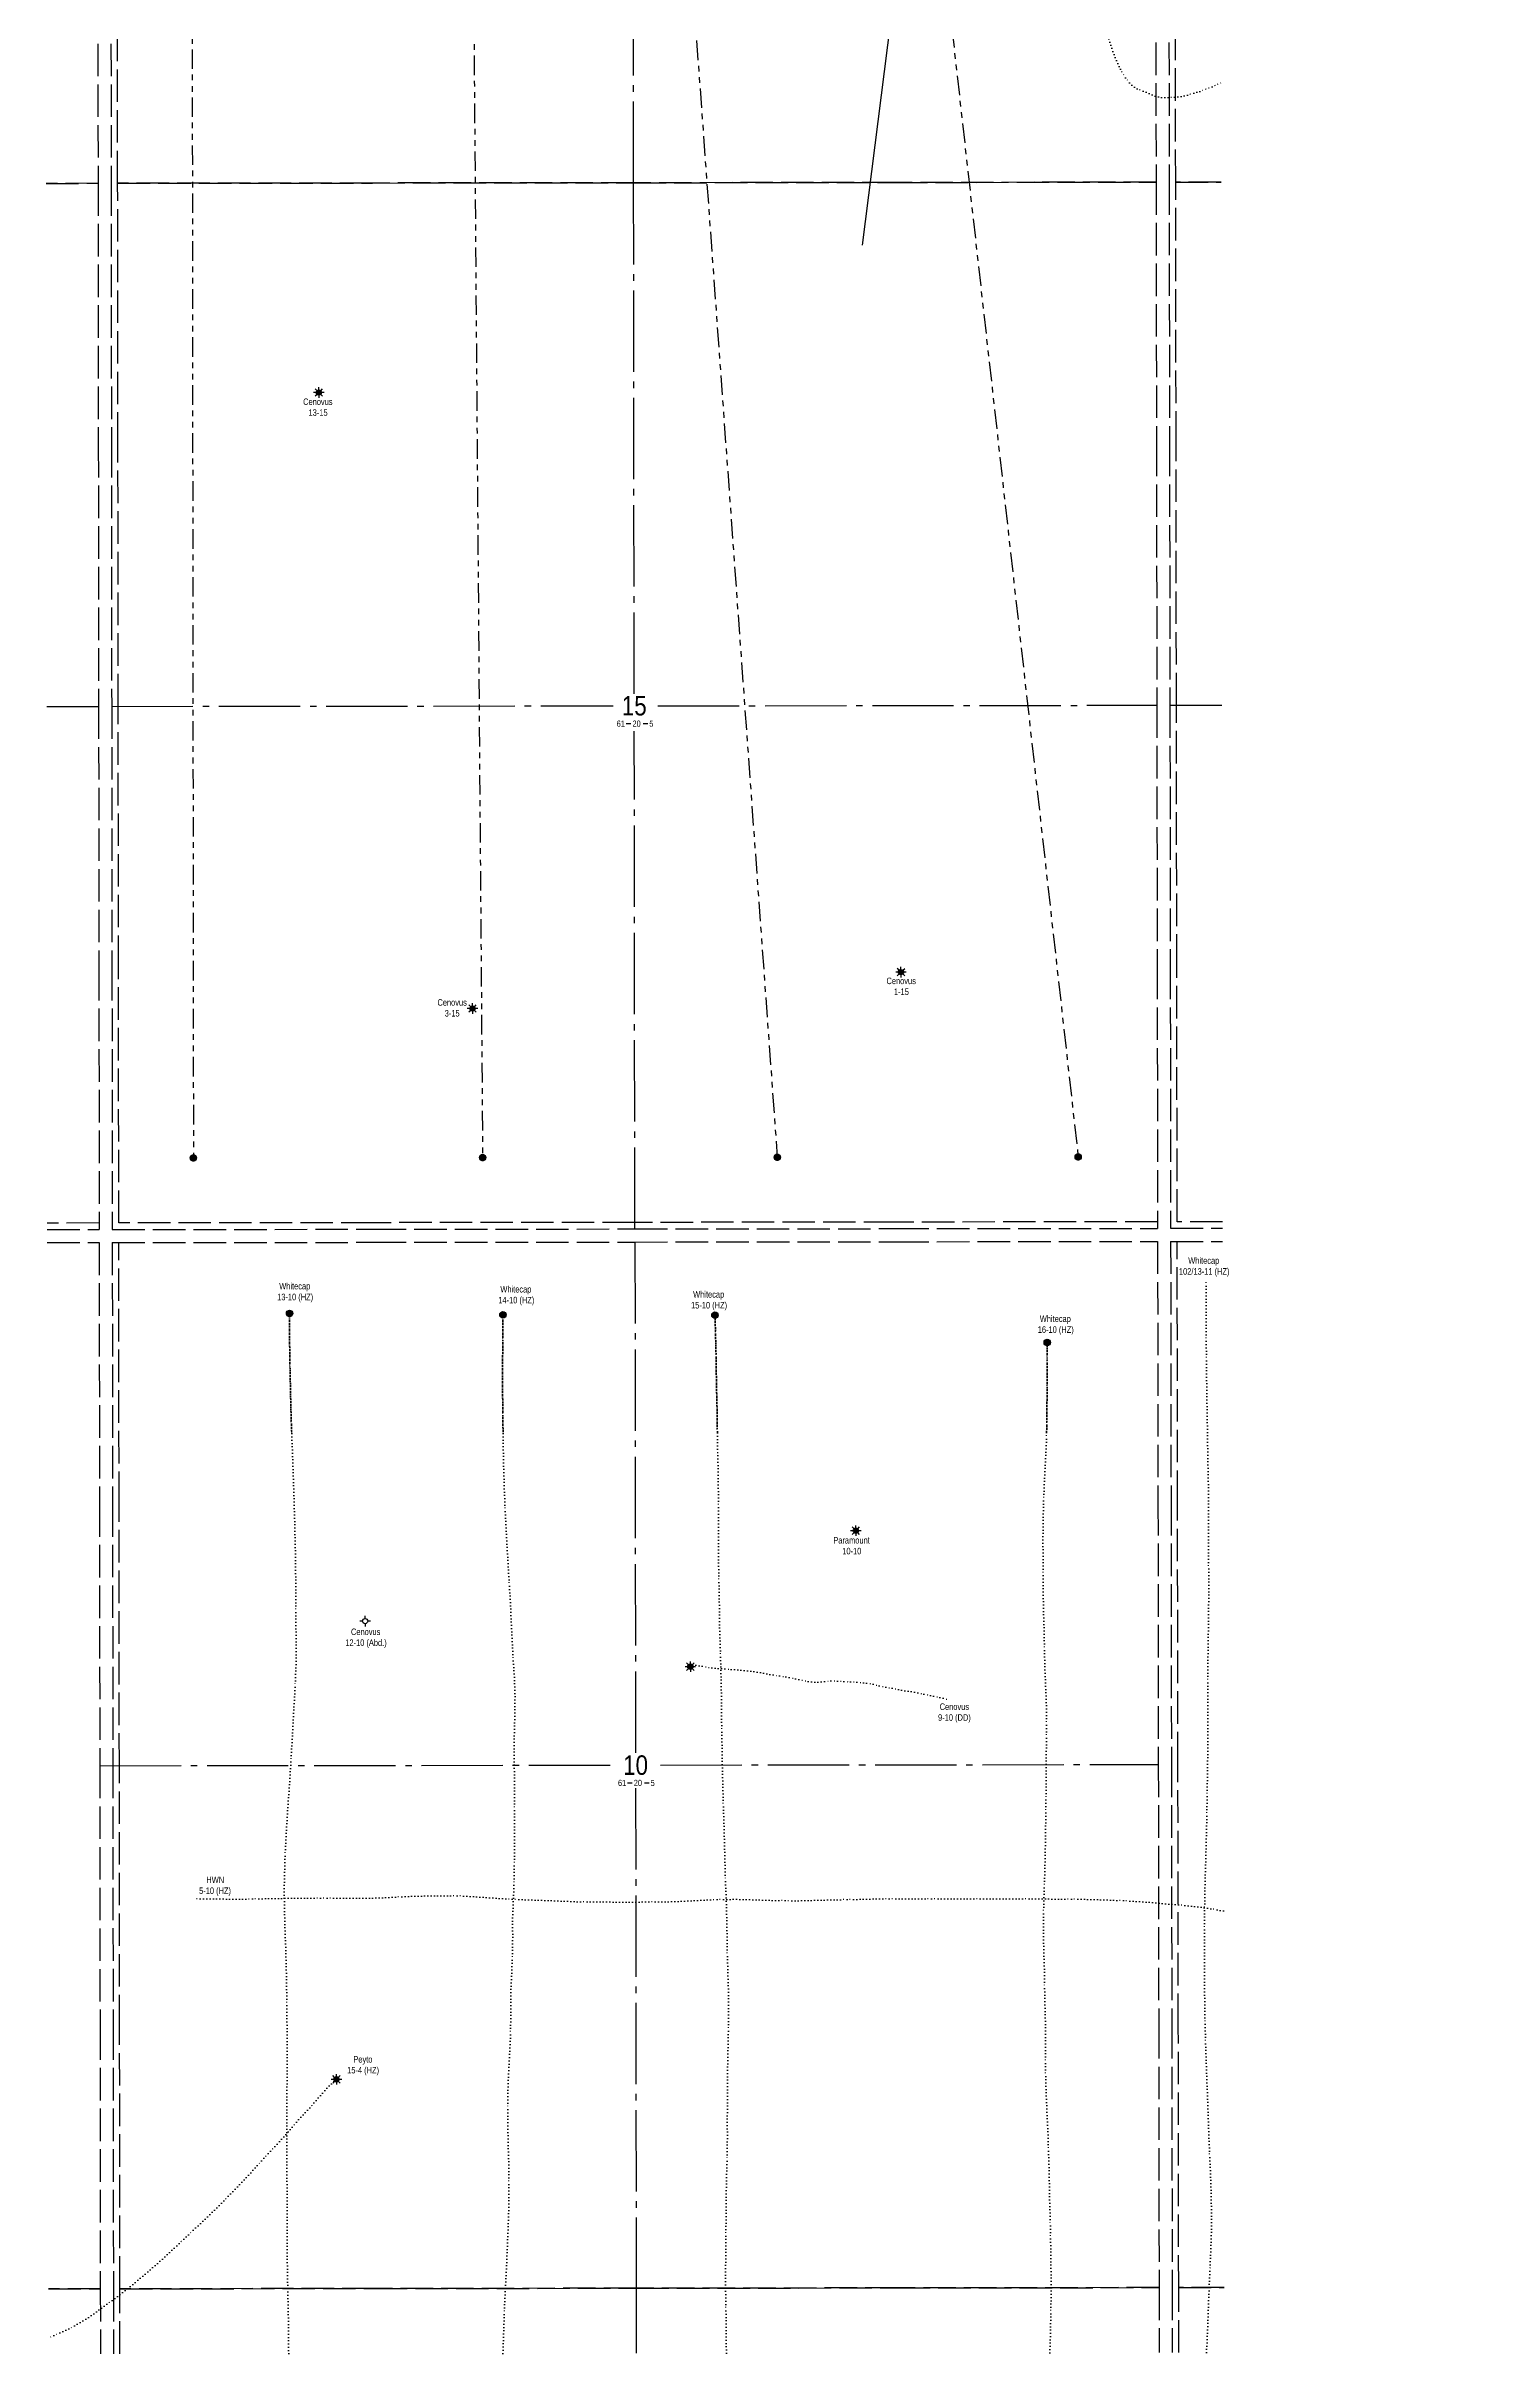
# Model space of a CAD drawing. Extents: x 493830 to 508605, y 6011694 to 6019262.
# Drawn here: x 504705 to 506930, y 6011694 to 6015242 of the extents above; entities that cross this region are included whole.
import ezdxf
from ezdxf.enums import TextEntityAlignment as Align

# ---------------------------------------------------------------- set-up
doc = ezdxf.new("R2010")
doc.units = 0
doc.header["$LTSCALE"] = 5
for name, pattern in [('foc-DOT', [1, 0.2, -0.8]), ('foc-DRILLPATH', [14.75, 6, -1.75, 1.75, -1.75, 1.75, -1.75]), ('foc-QUARTERLINE', [33, 25, -3, 2, -3]), ('foc-UNSURVEYED', [12.5, 10, -2.5])]:
    doc.linetypes.add(name, pattern=pattern)
for name, color, linetype in [('10', 1, 'Continuous'), ('37', 37, 'Continuous'), ('9', 3, 'Continuous'), ('AS-DRILL-T', 8, 'Continuous'), ('DETAIL-HZ-Existing', 8, 'foc-DOT'), ('F-WS-S', 8, 'Continuous'), ('L-MON', 1, 'Continuous'), ('L-SECLBL', 7, 'Continuous'), ('L-SECQ', 8, 'foc-QUARTERLINE'), ('L-USEC', 7, 'foc-UNSURVEYED'), ('P-PDRILLPATH', 12, 'foc-DRILLPATH')]:
    doc.layers.add(name, color=color, linetype=linetype)
doc.styles.add('80L', font='ARIALN.TTF', dxfattribs={"height": 10})
doc.styles.add('SIMPLEX', font='ARIALN.TTF')

# ---------------------------------------------------------------- blocks, each defined once
blk = doc.blocks.new('L-SECLBL')
at = {"layer": '9', "color": 7}
for p, q in [((-5.1, -27.8), (-12.3, -27.8)), ((20.7, -27.8), (13.5, -27.8))]:
    blk.add_line(p, q, dxfattribs=at)
at = {"layer": '10', "color": 2, "style": 'SIMPLEX'}
blk.add_attdef('SEC', text='', height=30, dxfattribs=at).set_placement((0, 0), align=Align.MIDDLE)
at = {"layer": '10', "color": 5, "style": '80L'}
blk.add_attdef('TWP', text='', height=9.5, dxfattribs=at).set_placement((-14.4, -27.4), align=Align.MIDDLE_RIGHT)
blk.add_attdef('RGE', text='', height=9.5, dxfattribs=at).set_placement((3.6, -27.4), align=Align.MIDDLE_CENTER)
blk.add_attdef('MER', text='', height=9.5, dxfattribs=at).set_placement((23.2, -27.4), align=Align.MIDDLE_LEFT)
blk = doc.blocks.new('plbh')
at = {"layer": 'L-MON'}
h = blk.add_hatch(color=255, dxfattribs=at)
h.dxf.hatch_style = 1
edge = h.paths.add_edge_path()
edge.add_arc((0, 0), 1.16, 0, 360)
h = blk.add_hatch(color=256, dxfattribs=at)
h.dxf.hatch_style = 1
h.paths.add_polyline_path([(-0.96, 0, 1), (0.96, 0, 1)])
h.paths.add_polyline_path([(0.91, 0, -1), (-0.91, 0, -1)], flags=16)
h.paths.add_polyline_path([(0.45, 0, -1), (-0.45, 0, -1)], flags=0)
h = blk.add_hatch(color=256, dxfattribs=at)
h.dxf.hatch_style = 1
h.paths.add_polyline_path([(-0.45, 0, 1), (0.45, 0, 1)])
h.paths.add_polyline_path([(0.4, 0, -1), (-0.4, 0, -1)], flags=16)
at = {"layer": 'L-MON', "color": 240}
for radius in [0.96, 0.91, 0.45, 0.4]:
    blk.add_circle((0, 0), radius, dxfattribs=at)
blk = doc.blocks.new('GAS')
h = blk.add_hatch(color=255)
h.dxf.hatch_style = 1
edge = h.paths.add_edge_path()
edge.add_arc((0, 0), 0.9, 0, 360)
for p, q in [((-0.81, 0), (-1.62, 0)), ((-0.57, 0.57), (-1.14, 1.14)), ((0, 0.81), (0, 1.62)), ((0.57, 0.57), (1.14, 1.14)), ((1.62, 0), (0.81, 0)), ((-0.57, -0.57), (-1.14, -1.14)), ((0, -0.81), (0, -1.62)), ((1.14, -1.14), (0.57, -0.57))]:
    blk.add_line(p, q)
blk.add_circle((0, 0), 0.8)
blk = doc.blocks.new('GABD')
for p, q in [((-0.81, 0), (-1.62, 0)), ((0, 0.81), (0, 1.62)), ((1.62, 0), (0.81, 0)), ((0, -0.81), (0, -1.62))]:
    blk.add_line(p, q)
blk.add_circle((0, 0), 0.8)
blk = doc.blocks.new('BH-Existing')
at = {"layer": 'AS-DRILL-T'}
h = blk.add_hatch(color=256, dxfattribs=at)
h.dxf.hatch_style = 1
edge = h.paths.add_edge_path()
edge.add_arc((0, 0), 0.5, 0, 360)
blk.add_circle((0, 0), 0.5, dxfattribs=at)

msp = doc.modelspace()

# ---------------------------------------------------------------- linework, layer by layer
at = {"layer": '37', "color": 7, "linetype": 'Continuous', "flags": 128}
msp.add_lwpolyline([(505959.945, 6014935.379), (506032.734, 6015510.618), (506023.27, 6015729.396), (505950.481, 6015997.481), (505854.726, 6016390.389), (505830.464, 6016507.592), (505852.03, 6016704.278), (505951, 6016857.146), (506070.868, 6016945.729), (506251.513, 6017009.004), (506359.024, 6017082.064), (506447.659, 6017185.834), (506609.001, 6017501.665), (506929.561, 6017901.672)], dxfattribs=at)
at = {"layer": 'DETAIL-HZ-Existing', "flags": 128}
for points in [[(506511.361, 6015185.331), (506511.058, 6015185.181), (506506.241, 6015182.874), (506501.514, 6015180.787), (506496.757, 6015178.74), (506492.23, 6015176.864), (506488.132, 6015175.208), (506483.685, 6015173.531), (506478.037, 6015171.703), (506471.33, 6015169.693), (506464.014, 6015167.542), (506456.327, 6015165.391), (506447.779, 6015163.779), (506434.961, 6015162.59), (506422.301, 6015162.492), (506416.61, 6015163.113), (506411.188, 6015164.545), (506408.937, 6015165.422), (506401.282, 6015168.721), (506398.76, 6015169.807), (506390.906, 6015172.856), (506388.745, 6015173.603), (506386.664, 6015174.29), (506384.693, 6015175.057), (506382.801, 6015176.004), (506380.91, 6015177.061), (506379.018, 6015178.228), (506377.186, 6015179.546), (506375.424, 6015180.953), (506372.78, 6015183.379), (506370.066, 6015186.235), (506367.241, 6015189.581), (506364.756, 6015192.978), (506361.8, 6015197.443), (506359.153, 6015201.889), (506357.358, 6015205.247), (506355.533, 6015208.964), (506353.697, 6015212.991), (506351.821, 6015217.289), (506349.874, 6015221.826), (506347.877, 6015226.663), (506345.809, 6015232), (506343.711, 6015237.907), (506341.641, 6015244.314), (506339.532, 6015251.061), (506337.451, 6015258.128), (506335.541, 6015265.525), (506333.759, 6015273.142), (506332.008, 6015281.05), (506330.296, 6015289.137), (506328.654, 6015297.435), (506327.211, 6015306.013), (506325.969, 6015314.751), (506324.866, 6015323.649), (506323.922, 6015332.698), (506323.079, 6015341.857), (506322.336, 6015351.116), (506321.682, 6015360.475), (506321.118, 6015369.954), (506321.005, 6015372.044), (506320.664, 6015379.453), (506320.37, 6015388.943), (506320.216, 6015398.503), (506320.092, 6015408.083), (506319.988, 6015417.662), (506319.974, 6015427.262), (506319.982, 6015435.883), (506320.004, 6015448.013), (506320.11, 6015457.673), (506320.336, 6015467.303), (506320.662, 6015476.984), (506321.018, 6015486.624), (506321.414, 6015496.215), (506321.78, 6015505.845), (506321.956, 6015515.485), (506321.974, 6015544.386), (506321.951, 6015573.355), (506322.639, 6015602.237), (506323.647, 6015631.108), (506323.585, 6015660.088), (506322.502, 6015689.076), (506321.45, 6015717.945), (506320.498, 6015746.863), (506319.086, 6015775.662), (506317.344, 6015804.579), (506315.532, 6015833.516), (506314.811, 6015847.405), (506314.359, 6015862.465), (506314.238, 6015876.965), (506314.407, 6015891.335), (506314.645, 6015920.315), (506314.513, 6015949.285), (506314.8, 6015978.215), (506315.428, 6016007.226), (506315.722, 6016018.367), (506316.516, 6016036.168), (506317.415, 6016050.639), (506318.514, 6016065.031), (506321.092, 6016093.855), (506324.71, 6016122.54), (506329.388, 6016151.067), (506333.006, 6016179.762), (506333.824, 6016208.653), (506332.082, 6016237.521), (506328.77, 6016266.296), (506325.108, 6016295.031), (506322.326, 6016323.877), (506320.874, 6016352.805), (506320.552, 6016381.774), (506320.199, 6016410.744), (506318.647, 6016439.582), (506317.155, 6016468.489), (506317.144, 6016482.999), (506317.833, 6016497.37), (506319.042, 6016511.832), (506320.301, 6016526.174), (506321.51, 6016540.626), (506322.739, 6016555.078), (506324.727, 6016583.871), (506325.984, 6016612.722), (506326.762, 6016641.644), (506327.39, 6016670.554), (506328.008, 6016699.546), (506328.586, 6016728.456), (506329.573, 6016757.378), (506331.091, 6016786.27), (506332.999, 6016815.153), (506335.207, 6016843.976), (506337.005, 6016872.889), (506338.483, 6016901.801), (506340.3, 6016930.724), (506342.058, 6016959.646), (506343.116, 6016988.558), (506343.534, 6017017.538), (506343.242, 6017046.458), (506341.759, 6017075.396), (506339.067, 6017104.262), (506335.435, 6017132.967), (506331.573, 6017161.661), (506329.952, 6017176.069), (506328.721, 6017190.497), (506327.66, 6017204.955), (506326.639, 6017219.314), (506324.797, 6017248.191), (506323.505, 6017277.13), (506323.323, 6017306.059), (506323.921, 6017334.97), (506324.498, 6017363.881), (506324.646, 6017392.841), (506324.784, 6017421.812), (506325.482, 6017450.713), (506327.28, 6017479.515), (506330.278, 6017508.27), (506332.057, 6017522.662), (506334.116, 6017536.975), (506336.185, 6017551.328), (506338.137, 6017564.853)], [(506488.978, 6011695.952), (506489.884, 6011709.329), (506491.122, 6011738.49), (506492.15, 6011767.772), (506493.348, 6011796.944), (506494.566, 6011826.215), (506495.814, 6011855.387), (506496.732, 6011884.569), (506496.8, 6011913.869), (506496.198, 6011942.968), (506495.236, 6011972.247), (506494.004, 6012001.325), (506492.762, 6012030.493), (506491.809, 6012059.972), (506490.778, 6012089.05), (506489.635, 6012118.329), (506488.654, 6012147.407), (506487.662, 6012176.486), (506486.879, 6012205.875), (506486.408, 6012234.864), (506486.166, 6012263.964), (506486.073, 6012293.364), (506485.922, 6012322.154), (506485.98, 6012351.254), (506486.308, 6012380.644), (506486.795, 6012410.035), (506487.553, 6012439.126), (506488.432, 6012468.207), (506489.22, 6012497.298), (506489.788, 6012526.389), (506490.176, 6012555.79), (506490.634, 6012584.771), (506491.032, 6012613.761), (506491.21, 6012642.961), (506491.138, 6012672.261), (506491.055, 6012701.651), (506491.174, 6012730.651), (506491.362, 6012759.752), (506491.81, 6012788.953), (506492.208, 6012817.943), (506492.516, 6012847.133), (506492.614, 6012876.634), (506492.491, 6012905.833), (506492.419, 6012935.033), (506492.438, 6012964.124), (506492.445, 6012993.324), (506492.173, 6013022.523), (506491.562, 6013051.612), (506491.05, 6013080.402), (506490.718, 6013109.601), (506490.136, 6013138.79), (506489.674, 6013168.09), (506489.342, 6013197.289), (506488.99, 6013226.489), (506488.747, 6013255.889), (506488.605, 6013285.088), (506488.574, 6013314.178), (506488.599, 6013324.278), (506488.753, 6013342.279)], [(505077.693, 6011694.311), (505077.476, 6011718.089), (505077.203, 6011746.969), (505076.078, 6011803.628), (505075.173, 6011861.327), (505075.147, 6011918.857), (505075.134, 6011947.817), (505075.002, 6011976.377), (505074.906, 6012033.886), (505075.021, 6012091.437), (505075.295, 6012149.197), (505075.08, 6012206.147), (505074.787, 6012234.926), (505074.484, 6012263.896), (505073.862, 6012292.636), (505072.999, 6012321.405), (505071.796, 6012350.303), (505070.661, 6012407.102), (505072.296, 6012464.844), (505075.6, 6012522.388), (505077.637, 6012551.2), (505079.625, 6012580.062), (505081.392, 6012608.964), (505083.059, 6012637.766), (505086.194, 6012695.15), (505087.751, 6012723.931), (505089.008, 6012752.643), (505089.285, 6012781.673), (505088.912, 6012810.513), (505088.619, 6012839.283), (505088.537, 6012868.163), (505088.384, 6012896.952), (505087.991, 6012925.732), (505086.705, 6012983.43), (505085.753, 6013012.199), (505084.79, 6013040.798), (505083.907, 6013069.667), (505082.795, 6013098.376), (505081.652, 6013127.135), (505080.859, 6013155.844), (505080.276, 6013184.663), (505079.633, 6013213.603), (505079.201, 6013242.482), (505079.152, 6013267.442), (505079.133, 6013293.442)], [(505082.275, 6013111.447), (505081.652, 6013127.135), (505080.859, 6013155.844), (505080.276, 6013184.663), (505079.633, 6013213.603), (505079.201, 6013242.482), (505079.152, 6013267.442), (505079.133, 6013293.442)], [(505407.334, 6013111.687), (505407.035, 6013138.918), (505406.713, 6013167.787), (505406.59, 6013196.657), (505406.737, 6013225.457), (505406.974, 6013254.218), (505407.232, 6013291.198)], [(505407.274, 6011694.694), (505407.551, 6011702.867), (505409.385, 6011760.519), (505412.17, 6011817.513), (505413.467, 6011846.914), (505414.704, 6011876.186), (505415.773, 6011902.927), (505416.43, 6011931.598), (505416.498, 6011960.378), (505416.045, 6011988.707), (505415.163, 6012017.306), (505414.73, 6012045.996), (505414.767, 6012074.806), (505414.955, 6012103.636), (505416.212, 6012132.477), (505417.769, 6012161.199), (505419.036, 6012190.011), (505419.134, 6012218.551), (505419.201, 6012247.211), (505420.448, 6012276.012), (505421.826, 6012304.744), (505422.173, 6012333.574), (505422.04, 6012362.384), (505424.344, 6012420.147), (505424.711, 6012449.337), (505424.769, 6012476.987), (505424.827, 6012505.817), (505424.984, 6012534.668), (505425.061, 6012563.488), (505424.315, 6012621.367), (505424.784, 6012648.838), (505425.51, 6012678.058), (505425.797, 6012706.949), (505424.695, 6012735.748), (505422.772, 6012764.485), (505421.219, 6012793.373), (505419.876, 6012822.242), (505418.523, 6012851.091), (505416.81, 6012879.909), (505415.088, 6012908.517), (505413.455, 6012937.265), (505411.832, 6012966.053), (505410.42, 6012994.831), (505409.297, 6013023.75), (505408.404, 6013052.639), (505407.731, 6013081.428), (505407.348, 6013110.368), (505407.035, 6013138.918), (505406.713, 6013167.787), (505406.59, 6013196.657), (505406.737, 6013225.457), (505406.974, 6013254.218), (505407.232, 6013291.198)], [(505736.904, 6013111.93), (505736.859, 6013115.59), (505736.526, 6013144.429), (505735.814, 6013173.049), (505735.291, 6013201.888), (505734.898, 6013230.718), (505734.079, 6013264.857), (505733.259, 6013290.846)], [(505750.804, 6011695.094), (505750.693, 6011708.305), (505750.59, 6011736.995), (505750.077, 6011765.914), (505749.555, 6011794.573), (505749.572, 6011823.333), (505749.949, 6011852.004), (505750.166, 6011880.884), (505750.343, 6011909.694), (505750.541, 6011937.935), (505751.108, 6011966.775), (505751.985, 6011995.586), (505752.293, 6012024.427), (505752.25, 6012052.647), (505752.328, 6012081.467), (505752.555, 6012109.847), (505752.803, 6012138.427), (505753.38, 6012167.108), (505753.977, 6012195.839), (505754.074, 6012224.609), (505753.942, 6012253.489), (505753.039, 6012281.718), (505752.247, 6012310.127), (505751.794, 6012339.016), (505751.311, 6012367.816), (505750.378, 6012396.685), (505749.246, 6012425.304), (505748.443, 6012454.253), (505747.83, 6012482.802), (505747.047, 6012511.511), (505746.005, 6012540.28), (505745.362, 6012568.979), (505744.579, 6012597.808), (505744.146, 6012626.668), (505743.633, 6012655.547), (505743.27, 6012684.507), (505743.088, 6012712.487), (505742.456, 6012741.256), (505741.743, 6012770.215), (505740.71, 6012798.944), (505740.097, 6012827.713), (505739.904, 6012856.643), (505739.301, 6012885.303), (505738.749, 6012913.442), (505738.784, 6012971.202), (505738.581, 6013000.082), (505738.378, 6013028.832), (505738.045, 6013057.721), (505737.212, 6013086.64), (505736.859, 6013115.59), (505736.526, 6013144.429), (505735.814, 6013173.049), (505735.291, 6013201.888), (505734.898, 6013230.718), (505734.079, 6013264.857), (505733.259, 6013290.846)], [(506248.29, 6011695.672), (506248.497, 6011703.584), (506249.12, 6011722.895), (506249.492, 6011742.035), (506249.775, 6011761.186), (506250.177, 6011780.476), (506250.269, 6011799.767), (506250.082, 6011819.126), (506249.894, 6011838.166), (506249.627, 6011857.446), (506249.319, 6011876.545), (506248.941, 6011895.945), (506248.384, 6011915.254), (506247.846, 6011934.533), (506247.548, 6011953.863), (506247.211, 6011973.012), (506246.623, 6011992.371), (506246.025, 6012011.491), (506245.468, 6012030.54), (506244.65, 6012049.849), (506243.683, 6012068.827), (506242.795, 6012088.146), (506242.138, 6012107.235), (506241.77, 6012126.485), (506241.643, 6012145.674), (506241.585, 6012164.964), (506241.597, 6012184.254), (506241.38, 6012203.544), (506240.902, 6012222.663), (506240.475, 6012241.703), (506240.217, 6012261.002), (506239.94, 6012280.212), (506239.362, 6012299.451), (506238.795, 6012318.581), (506238.537, 6012337.78), (506238.559, 6012357.09), (506238.702, 6012376.15), (506239.134, 6012395.391), (506239.895, 6012415.982), (506240.527, 6012435.143), (506240.93, 6012454.464), (506241.292, 6012473.644), (506241.605, 6012492.825), (506241.877, 6012512.025), (506242.17, 6012531.125), (506242.382, 6012550.466), (506242.494, 6012569.676), (506242.577, 6012588.996), (506242.669, 6012608.086), (506242.932, 6012627.127), (506243.285, 6012646.197), (506243.347, 6012665.567), (506243.099, 6012684.707), (506242.492, 6012703.986), (506241.624, 6012723.265), (506240.877, 6012742.284), (506240.309, 6012761.473), (506239.951, 6012780.643), (506239.604, 6012799.832), (506239.006, 6012819.211), (506238.478, 6012838.601), (506238.141, 6012857.67), (506237.984, 6012876.45), (506237.967, 6012895.58), (506237.829, 6012914.74), (506237.722, 6012933.92), (506237.724, 6012953.15), (506237.857, 6012972.28), (506238.289, 6012991.44), (506238.902, 6013010.551), (506239.644, 6013029.682), (506240.557, 6013048.864), (506241.649, 6013067.895), (506242.622, 6013086.897), (506243.214, 6013106.168), (506243.567, 6013125.348), (506243.799, 6013144.498), (506243.902, 6013163.669), (506243.965, 6013182.729), (506244.047, 6013201.909), (506244.179, 6013221.139), (506244.22, 6013227.669), (506244.29, 6013248.669)], [(506243.327, 6013112.303), (506243.567, 6013125.348), (506243.799, 6013144.498), (506243.902, 6013163.669), (506243.965, 6013182.729), (506244.047, 6013201.909), (506244.179, 6013221.139), (506244.22, 6013227.669), (506244.29, 6013248.669)], [(505694.523, 6012750.889), (505694.604, 6012750.809), (505694.684, 6012750.729), (505694.774, 6012750.649), (505694.854, 6012750.569), (505694.914, 6012750.499), (505695.004, 6012750.4), (505695.134, 6012750.29), (505695.304, 6012750.1), (505695.465, 6012749.93), (505695.545, 6012749.94), (505695.384, 6012750.34), (505695.203, 6012750.88), (505695.073, 6012751.22), (505694.823, 6012751.499), (505694.572, 6012751.819), (505694.282, 6012752.039), (505693.912, 6012752.248), (505693.812, 6012752.328), (505693.742, 6012752.408), (505693.732, 6012752.418), (505693.721, 6012752.528), (505693.911, 6012752.608), (505694.291, 6012752.729), (505694.861, 6012752.949), (505695.631, 6012753.19), (505696.57, 6012753.402), (505697.71, 6012753.583), (505698.99, 6012753.494), (505700.361, 6012753.186), (505701.771, 6012752.898), (505703.321, 6012752.62), (505704.932, 6012752.392), (505706.752, 6012752.154), (505708.642, 6012751.906), (505710.643, 6012751.639), (505712.763, 6012751.352), (505714.963, 6012750.994), (505717.214, 6012750.557), (505719.544, 6012750.06), (505721.985, 6012749.553), (505724.426, 6012749.186), (505727.006, 6012748.879), (505729.706, 6012748.583), (505732.507, 6012748.336), (505735.377, 6012748.07), (505738.287, 6012747.743), (505741.278, 6012747.477), (505744.438, 6012747.241), (505747.568, 6012747.005), (505750.659, 6012746.768), (505753.529, 6012746.572), (505756.789, 6012746.326), (505759.869, 6012746.06), (505763.09, 6012745.824), (505766.38, 6012745.548), (505769.73, 6012745.242), (505773.081, 6012744.936), (505776.431, 6012744.61), (505779.782, 6012744.275), (505783.112, 6012743.939), (505786.433, 6012743.573), (505789.763, 6012743.177), (505793.094, 6012742.791), (505796.324, 6012742.395), (505799.645, 6012741.889), (505802.925, 6012741.343), (505806.186, 6012740.737), (505809.447, 6012740.131), (505812.668, 6012739.535), (505815.858, 6012738.929), (505819.019, 6012738.323), (505822.16, 6012737.687), (505825.321, 6012737.101), (505828.541, 6012736.585), (505831.792, 6012736.129), (505834.992, 6012735.723), (505838.163, 6012735.287), (505841.313, 6012734.801), (505844.384, 6012734.265), (505847.355, 6012733.698), (505850.286, 6012733.132), (505853.176, 6012732.595), (505856.077, 6012732.069), (505858.958, 6012731.503), (505861.778, 6012730.916), (505864.539, 6012730.329), (505867.1, 6012729.753), (505869.791, 6012729.106), (505872.451, 6012728.459), (505875.032, 6012727.863), (505877.803, 6012727.326), (505880.633, 6012726.929), (505883.524, 6012726.623), (505886.494, 6012726.457), (505889.584, 6012726.52), (505892.853, 6012726.745), (505896.233, 6012727.029), (505899.663, 6012727.363), (505903.172, 6012727.787), (505906.752, 6012728.212), (505910.241, 6012728.526), (505913.831, 6012728.641), (505917.331, 6012728.525), (505920.732, 6012728.339), (505924.112, 6012728.143), (505927.532, 6012727.897), (505930.932, 6012727.632), (505934.233, 6012727.416), (505937.403, 6012727.3), (505940.563, 6012727.214), (505943.763, 6012727.098), (505947.003, 6012726.922), (505950.294, 6012726.676), (505953.484, 6012726.38), (505956.724, 6012725.994), (505959.805, 6012725.657), (505962.765, 6012725.401), (505965.696, 6012725.085), (505968.656, 6012724.708), (505971.617, 6012724.292), (505974.817, 6012723.716), (505978.128, 6012722.95), (505981.369, 6012722.084), (505984.59, 6012721.248), (505987.891, 6012720.482), (505991.202, 6012719.796), (505994.523, 6012719.17), (505997.854, 6012718.575), (506001.104, 6012717.939), (506004.415, 6012717.273), (506007.736, 6012716.687), (506010.977, 6012716.171), (506014.067, 6012715.615), (506016.958, 6012715.008), (506019.909, 6012714.352), (506022.96, 6012713.726), (506029.421, 6012712.704), (506032.821, 6012712.298), (506036.232, 6012711.902), (506039.653, 6012711.426), (506043.063, 6012710.751), (506046.394, 6012709.875), (506049.836, 6012708.989), (506053.337, 6012708.213), (506056.787, 6012707.498), (506060.088, 6012706.842), (506063.119, 6012706.235), (506066.04, 6012705.659), (506068.94, 6012705.123), (506070.831, 6012704.775), (506071.681, 6012704.616), (506074.532, 6012704.03), (506077.443, 6012703.383), (506080.313, 6012702.707), (506082.994, 6012702.04), (506085.565, 6012701.373), (506088.116, 6012700.716), (506091.737, 6012699.831)], [(506515.354, 6012374.769), (506514.15, 6012374.972), (506507.248, 6012376.192), (506499.986, 6012377.452), (506492.274, 6012378.721), (506484.342, 6012379.929), (506476.461, 6012381.018), (506468.069, 6012382.066), (506459.718, 6012382.964), (506450.817, 6012383.771), (506441.596, 6012384.567), (506432.724, 6012385.354), (506432.104, 6012385.414), (506422.593, 6012386.25), (506413.082, 6012387.086), (506403.541, 6012387.942), (506393.97, 6012388.738), (506384.359, 6012389.385), (506374.868, 6012389.921), (506365.287, 6012390.437), (506355.926, 6012390.913), (506346.576, 6012391.34), (506337.205, 6012391.706), (506327.825, 6012392.053), (506318.254, 6012392.379), (506313.184, 6012392.502), (506303.994, 6012392.688), (506294.684, 6012392.795), (506285.403, 6012392.892), (506276.143, 6012392.988), (506266.843, 6012393.045), (506257.453, 6012393.131), (506248.123, 6012393.208), (506238.723, 6012393.244), (506229.393, 6012393.271), (506220.013, 6012393.337), (506210.653, 6012393.383), (506201.333, 6012393.37), (506191.983, 6012393.357), (506182.673, 6012393.343), (506173.313, 6012393.31), (506163.973, 6012393.296), (506154.633, 6012393.343), (506145.233, 6012393.439), (506135.902, 6012393.515), (506126.572, 6012393.572), (506117.202, 6012393.638), (506107.822, 6012393.635), (506098.492, 6012393.591), (506089.192, 6012393.578), (506079.852, 6012393.554), (506070.472, 6012393.491), (506061.132, 6012393.487), (506051.842, 6012393.504), (506042.542, 6012393.571), (506033.212, 6012393.647), (506023.892, 6012393.684), (506014.582, 6012393.67), (506005.552, 6012393.607), (505996.302, 6012393.524), (505987.002, 6012393.43), (505977.723, 6012393.287), (505968.403, 6012393.073), (505959.093, 6012392.86), (505949.794, 6012392.636), (505940.484, 6012392.453), (505931.184, 6012392.27), (505921.874, 6012392.076), (505912.525, 6012391.843), (505903.235, 6012391.609), (505893.215, 6012391.325), (505883.586, 6012391.091), (505874.106, 6012390.887), (505864.626, 6012390.683), (505854.976, 6012390.539), (505845.486, 6012390.566), (505835.806, 6012390.752), (505826.366, 6012390.978), (505816.685, 6012391.264), (505807.255, 6012391.58), (505797.594, 6012391.916), (505788.124, 6012392.253), (505778.673, 6012392.539), (505769.203, 6012392.705), (505759.533, 6012392.711), (505750.063, 6012392.578), (505740.394, 6012392.324), (505731.294, 6012392.051), (505721.595, 6012391.707), (505712.155, 6012391.273), (505702.536, 6012390.789), (505692.857, 6012390.285), (505683.487, 6012389.841), (505673.898, 6012389.458), (505664.228, 6012389.104), (505654.589, 6012388.84), (505645.109, 6012388.736), (505636.089, 6012388.733), (505626.659, 6012388.699), (505616.959, 6012388.545), (505607.509, 6012388.372), (505597.729, 6012388.298), (505587.919, 6012388.393), (505578.349, 6012388.53), (505568.899, 6012388.616), (505559.149, 6012388.642), (505549.679, 6012388.598), (505540.219, 6012388.594), (505530.729, 6012388.751), (505521.638, 6012389.048), (505512.078, 6012389.444), (505502.637, 6012389.84), (505493.167, 6012390.196), (505483.466, 6012390.612), (505473.645, 6012391.058), (505464.185, 6012391.405), (505454.484, 6012391.731), (505445.044, 6012392.007), (505435.364, 6012392.273), (505425.783, 6012392.619), (505416.312, 6012393.135), (505406.851, 6012393.762), (505397.77, 6012394.349), (505388.31, 6012394.965), (505378.859, 6012395.691), (505369.437, 6012396.408), (505359.986, 6012397.094), (505350.546, 6012397.65), (505341.095, 6012397.957), (505331.425, 6012398.103), (505321.765, 6012398.159), (505312.335, 6012398.115), (505302.635, 6012398.051), (505293.505, 6012397.988), (505284.365, 6012397.855), (505274.866, 6012397.651), (505265.386, 6012397.367), (505255.637, 6012396.903), (505246.167, 6012396.359), (505237.068, 6012395.886), (505227.409, 6012395.412), (505217.679, 6012394.998), (505208.2, 6012394.715), (505198.6, 6012394.551), (505189, 6012394.467), (505179.23, 6012394.463), (505169.61, 6012394.549), (505160.14, 6012394.625), (505150.58, 6012394.631), (505140.9, 6012394.597), (505131.21, 6012394.613), (505121.62, 6012394.659), (505112.23, 6012394.676), (505102.49, 6012394.642), (505093.01, 6012394.568), (505083.35, 6012394.454), (505073.62, 6012394.28), (505064.22, 6012394.096), (505054.651, 6012393.973), (505045.171, 6012393.809), (505035.581, 6012393.575), (505026.092, 6012393.331), (505016.382, 6012393.147), (505006.882, 6012393.074), (504997.742, 6012393.06), (504988.162, 6012393.107), (504978.712, 6012393.183), (504969.532, 6012393.28), (504959.531, 6012393.345), (504949.882, 6012393.331), (504935.892, 6012393.241)], [(505151.086, 6012115.924), (505150.967, 6012115.714), (505150.597, 6012115.343), (505149.997, 6012114.993), (505149.668, 6012114.902), (505149.278, 6012114.532), (505147.56, 6012112.85), (505144.783, 6012110.177), (505141.606, 6012107.253), (505138.24, 6012104.06), (505134.624, 6012100.246), (505130.759, 6012095.941), (505126.494, 6012091.207), (505123.448, 6012087.773), (505118.554, 6012082.128), (505113.051, 6012075.811), (505106.839, 6012068.984), (505100.097, 6012061.837), (505095.493, 6012056.862), (505090.888, 6012051.667), (505086.165, 6012046.111), (505078.694, 6012037.343), (505070.655, 6012028.194), (505061.905, 6012018.664), (505052.417, 6012008.563), (505042.449, 6011997.822), (505032.101, 6011986.471), (505021.155, 6011974.558), (505009.539, 6011962.025), (504997.123, 6011948.821), (504981.342, 6011932.584), (504968.226, 6011919.539), (504954.271, 6011906.133), (504949.526, 6011901.568), (504940.236, 6011892.718), (504926.82, 6011880.163), (504912.485, 6011866.617), (504883.845, 6011840.034), (504860.019, 6011819.158), (504844.723, 6011806.301), (504826.899, 6011791.831), (504801.84, 6011772.893), (504773.843, 6011752.861), (504763.411, 6011745.82), (504743.494, 6011734.307), (504721.195, 6011723.882), (504708.226, 6011718.499)]]:
    msp.add_lwpolyline(points, dxfattribs=at)
at = {"layer": 'L-SECQ', "flags": 128}
for points in [[(505608.115, 6015031.56), (505606.11, 6016639.859)], [(505609.095, 6014245.779), (505608.115, 6015031.56)], [(504705.542, 6014226.439), (504785.377, 6014226.527)], [(504805.484, 6014226.55), (505576.751, 6014227.402)], [(505645.293, 6014227.478), (506412.774, 6014228.327)], [(506432.88, 6014228.349), (506512.72, 6014228.437)], [(505610.12, 6013423.261), (505609.166, 6014188.65)], [(505610.145, 6013403.155), (505611.125, 6012617.72)], [(504787.124, 6012598.09), (505580.205, 6012598.997)], [(505649.532, 6012599.076), (506415.087, 6012599.952)], [(505611.192, 6012563.512), (505612.151, 6011794.855)], [(505612.151, 6011794.855), (505612.276, 6011694.933)]]:
    msp.add_lwpolyline(points, dxfattribs=at)
at = {"layer": 'L-USEC'}
for p, q in [((504784.084, 6015432.78), (504784.515, 6015030.695)), ((504804.19, 6015432.801), (504804.621, 6015030.717)), ((504814.673, 6015030.726), (504814.242, 6015432.81)), ((506411.059, 6015434.533), (506411.632, 6015032.465)), ((506431.166, 6015434.561), (506431.738, 6015032.494)), ((506441.79, 6015032.5), (506441.219, 6015434.567)), ((504784.515, 6015030.695), (504704.681, 6015030.614)), ((504704.681, 6015030.614), (504784.515, 6015030.695)), ((504784.515, 6015030.695), (504784.946, 6014628.612)), ((504804.621, 6015030.717), (504805.053, 6014628.634)), ((505206.361, 6015031.138), (504814.673, 6015030.726)), ((504814.673, 6015030.726), (505206.361, 6015031.138)), ((504815.105, 6014628.645), (504814.673, 6015030.726)), ((505608.115, 6015031.56), (505206.361, 6015031.138)), ((505206.361, 6015031.138), (505608.115, 6015031.56)), ((506009.874, 6015032.013), (505608.115, 6015031.56)), ((505608.115, 6015031.56), (506009.874, 6015032.013)), ((506411.632, 6015032.465), (506009.874, 6015032.013)), ((506009.874, 6015032.013), (506411.632, 6015032.465)), ((506411.632, 6015032.465), (506412.203, 6014630.396)), ((506431.738, 6015032.494), (506432.309, 6014630.425)), ((506511.578, 6015032.578), (506441.79, 6015032.5)), ((506441.79, 6015032.5), (506511.578, 6015032.578)), ((506442.362, 6014630.432), (506441.79, 6015032.5)), ((504784.946, 6014628.612), (504785.377, 6014226.527)), ((504805.053, 6014628.634), (504805.484, 6014226.549)), ((504815.535, 6014226.56), (504815.105, 6014628.645)), ((506412.203, 6014630.396), (506412.774, 6014228.327)), ((506432.309, 6014630.425), (506432.88, 6014228.355)), ((506442.932, 6014228.361), (506442.362, 6014630.432)), ((504785.377, 6014226.527), (504785.808, 6013824.441)), ((504805.484, 6014226.549), (504805.914, 6013824.463)), ((504815.966, 6013824.472), (504815.535, 6014226.56)), ((506412.774, 6014228.327), (506413.345, 6013826.255)), ((506432.88, 6014228.355), (506433.451, 6013826.283)), ((506443.503, 6013826.289), (506442.932, 6014228.361)), ((504785.808, 6013824.441), (504786.239, 6013422.364)), ((504805.914, 6013824.463), (504806.346, 6013422.386)), ((504816.387, 6013432.45), (504815.966, 6013824.472)), ((506413.345, 6013826.255), (506413.916, 6013424.194)), ((506433.451, 6013826.283), (506434.022, 6013424.217)), ((506444.06, 6013434.28), (506443.503, 6013826.289)), ((504786.229, 6013432.416), (504706.392, 6013432.332)), ((505208.215, 6013432.876), (504816.387, 6013432.45)), ((505610.108, 6013433.313), (505208.215, 6013432.876)), ((506012.003, 6013433.78), (505610.108, 6013433.313)), ((506413.902, 6013434.246), (506012.003, 6013433.78)), ((506513.848, 6013434.361), (506444.06, 6013434.28)), ((504706.403, 6013422.28), (504786.239, 6013422.364)), ((504706.424, 6013402.174), (504786.261, 6013402.258)), ((504786.261, 6013402.258), (504786.693, 6013000.174)), ((504806.346, 6013422.386), (505208.228, 6013422.823)), ((504806.367, 6013402.279), (505208.25, 6013402.717)), ((504806.367, 6013402.279), (504806.799, 6013000.196)), ((504816.851, 6013000.208), (504816.419, 6013402.29)), ((505208.228, 6013422.823), (505610.123, 6013423.261)), ((505208.25, 6013402.717), (505610.145, 6013403.155)), ((505610.122, 6013423.261), (506012.022, 6013423.728)), ((505610.145, 6013403.155), (506012.045, 6013403.622)), ((506012.022, 6013423.728), (506413.916, 6013424.194)), ((506012.045, 6013403.622), (506413.945, 6013404.087)), ((506413.945, 6013404.087), (506414.517, 6013002.02)), ((506434.022, 6013424.217), (506513.868, 6013424.309)), ((506434.051, 6013404.11), (506513.891, 6013404.203)), ((506434.051, 6013404.11), (506434.623, 6013002.048)), ((506444.674, 6013002.055), (506444.103, 6013404.122)), ((504786.693, 6013000.174), (504787.124, 6012598.09)), ((504806.799, 6013000.196), (504807.231, 6012598.111)), ((504817.283, 6012598.124), (504816.851, 6013000.208)), ((506414.517, 6013002.02), (506415.087, 6012599.952)), ((506434.623, 6013002.048), (506435.193, 6012599.98)), ((506445.245, 6012599.987), (506444.674, 6013002.055)), ((504787.124, 6012598.09), (504787.555, 6012196.006)), ((504807.231, 6012598.111), (504807.661, 6012196.028)), ((504817.714, 6012196.041), (504817.283, 6012598.124)), ((506415.087, 6012599.952), (506415.658, 6012197.884)), ((506435.193, 6012599.98), (506435.764, 6012197.912)), ((506445.817, 6012197.919), (506445.245, 6012599.987)), ((504787.555, 6012196.006), (504787.986, 6011793.922)), ((504807.661, 6012196.028), (504808.092, 6011793.944)), ((504818.144, 6011793.956), (504817.714, 6012196.041)), ((506415.658, 6012197.884), (506416.229, 6011795.814)), ((506435.764, 6012197.912), (506436.336, 6011795.843)), ((506446.387, 6011795.85), (506445.817, 6012197.919)), ((504787.986, 6011793.922), (504708.145, 6011793.835)), ((504708.145, 6011793.835), (504787.986, 6011793.922)), ((504787.986, 6011793.922), (504788.093, 6011693.974)), ((504808.092, 6011793.944), (504808.199, 6011693.997)), ((504818.144, 6011793.956), (505210.115, 6011794.4)), ((505210.115, 6011794.4), (504818.144, 6011793.956)), ((504818.251, 6011694.009), (504818.144, 6011793.956)), ((505210.115, 6011794.4), (505612.151, 6011794.855)), ((505612.151, 6011794.855), (505210.115, 6011794.4)), ((505612.151, 6011794.855), (506014.19, 6011795.334)), ((506014.19, 6011795.334), (505612.151, 6011794.855)), ((506014.19, 6011795.334), (506416.229, 6011795.814)), ((506416.229, 6011795.814), (506014.19, 6011795.334)), ((506416.229, 6011795.814), (506416.371, 6011695.868)), ((506436.336, 6011795.843), (506436.477, 6011695.891)), ((506516.176, 6011795.934), (506446.387, 6011795.85)), ((506446.387, 6011795.85), (506516.176, 6011795.934)), ((506446.53, 6011695.903), (506446.387, 6011795.85))]:
    msp.add_line(p, q, dxfattribs=at)
at = {"layer": 'P-PDRILLPATH'}
for p, q in [((504927.276, 6017154.016), (504931.161, 6013532.463)), ((505350.377, 6016849.606), (505375.923, 6013532.947)), ((505593.318, 6016794.88), (505829.073, 6013533.456)), ((505933.465, 6016735.283), (506291.825, 6013533.993))]:
    msp.add_line(p, q, dxfattribs=at)

# ---------------------------------------------------------------- block references
at = {"layer": 'AS-DRILL-T'}
for name, p, xscale, yscale, zscale in [('BH-Existing', (505079.133, 6013293.442), 9.994660499999968, 9.994660499999968, 9.994660499999968), ('BH-Existing', (505407.232, 6013291.198), 9.994660499999968, 9.994660499999968, 9.994660499999968), ('BH-Existing', (505733.259, 6013290.846), 9.994660499999968, 9.994660499999968, 9.994660499999968), ('BH-Existing', (506244.29, 6013248.669), 9.994660499999968, 9.994660499999968, 9.994660499999968), ('GABD', (505195.241, 6012820.395), 4.999999999999975, 4.999999999999975, 4.999999999999975)]:
    msp.add_blockref(name, p, dxfattribs=dict(at, xscale=xscale, yscale=yscale, zscale=zscale))
at = {"layer": 'F-WS-S', "xscale": 4.999999999999975, "yscale": 4.999999999999975, "zscale": 4.999999999999975}
for p in [(505124.092, 6014709.049), (506019.328, 6013818.117), (505360.498, 6013762.003), (505950.044, 6012959.39), (505695.384, 6012750.34), (505151.086, 6012115.924)]:
    msp.add_blockref('GAS', p, dxfattribs=at)
at = {"layer": 'L-MON', "xscale": 4.99733024999997, "yscale": 4.99733024999997, "zscale": 4.99733024999997}
for p in [(504931.161, 6013532.463), (505375.923, 6013532.947), (505829.073, 6013533.456), (506291.825, 6013533.993)]:
    msp.add_blockref('plbh', p, dxfattribs=at)
at = {"layer": 'L-SECLBL'}
for p, values in [((505609.118, 6014227.438), {'SEC': '15', 'TWP': '61', 'RGE': '20', 'MER': '5'}), ((505611.148, 6012599.032), {'SEC': '10', 'TWP': '61', 'RGE': '20', 'MER': '5'})]:
    msp.add_blockref('L-SECLBL', p, dxfattribs=at).add_auto_attribs(values)

# ---------------------------------------------------------------- texts
at = {"layer": 'AS-DRILL-T', "char_height": 10, "attachment_point": 1, "style": '80L'}
for s, insert in [('\\pi9.43267;Cenovus\\P\\pi17.74782;13-15', (505090.466, 6014699.935)), ('\\pi9.43267;Cenovus\\P\\pi20.93336;1-15', (505987.589, 6013809.629)), ('\\pi9.43267;Cenovus\\P\\pi20.54795;3-15', (505297.042, 6013776.468)), ('\\pi9.43267;Cenovus\\P\\pi0.66733;12-10 (Abd.)', (505164.078, 6012808.966))]:
    msp.add_mtext_dynamic_manual_height_columns(s, width=63.08772, gutter_width=50, heights=[0], dxfattribs=dict(at, insert=insert))
at = {"layer": 'F-WS-S', "char_height": 10, "attachment_point": 1, "style": '80L'}
for s, width, insert in [('\\pi14.97838;Whitecap\\P\\pi0.66733;102/13-11 (HZ)', 77.08499, (506446.134, 6013379.647)), ('\\pi14.97838;Whitecap\\P\\pi11.81671;13-10 (HZ)', 77.08499, (505048.162, 6013340.351)), ('\\pi14.97838;Whitecap\\P\\pi11.81671;14-10 (HZ)', 77.08499, (505388.237, 6013335.569)), ('\\pi14.97838;Whitecap\\P\\pi11.81671;15-10 (HZ)', 77.08499, (505684.706, 6013327.71)), ('\\pi14.97838;Whitecap\\P\\pi11.81671;16-10 (HZ)', 77.08499, (506217.835, 6013290.223)), ('\\pi0.48997;Paramount\\P\\pi14.28261;10-10', 56.06862, (505914.763, 6012949.684)), ('\\pi2.95481;Cenovus\\P\\pi0.50597;9-10 (DD)', 50.132, (506075.893, 6012693.849)), ('\\pi12.3102;HWN\\P\\pi1.14035;5-10 (HZ)', 50.132, (504938.786, 6012427.599)), ('\\pi11.07896;Peyto\\P\\pi1.52576;15-4 (HZ)', 50.132, (505166.131, 6012151.736))]:
    msp.add_mtext_dynamic_manual_height_columns(s, width=width, gutter_width=50, heights=[0], dxfattribs=dict(at, insert=insert))

doc.saveas('drawing.dxf')
